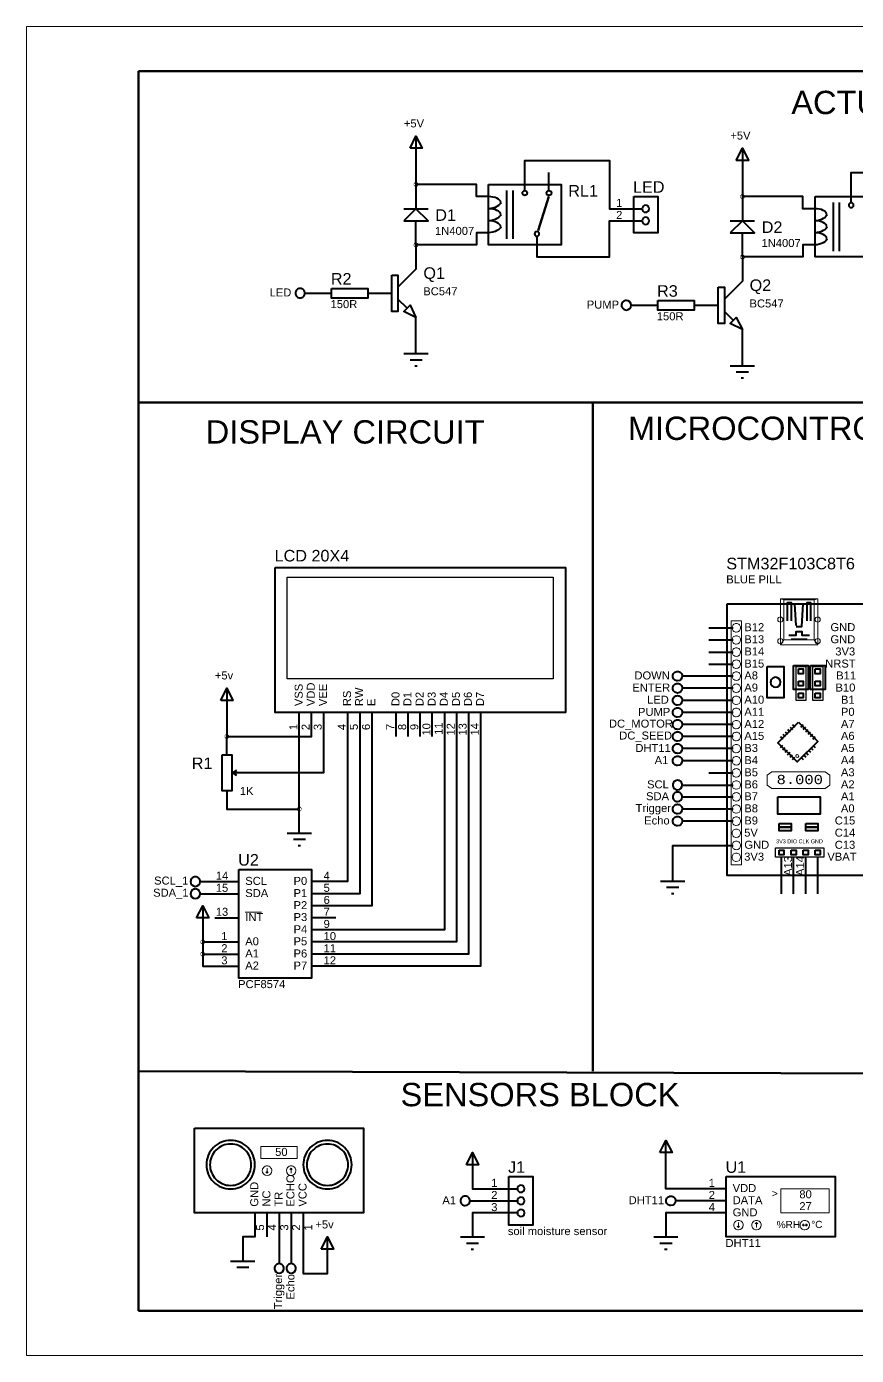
# Model space of a CAD drawing. Header units: inches. Extents: x 3250 to 6122, y 1880 to 2721.
# Drawn here: x 3250 to 3435.4, y 1954 to 2251 of the extents above; entities that cross this region are included whole.
import ezdxf

# ---------------------------------------------------------------- set-up
doc = ezdxf.new("R2010")
doc.units = ezdxf.units.IN
doc.header["$MEASUREMENT"] = 0
for name, color, linetype in [('555', 7, 'Continuous'), ('PDF_Geometry', 7, 'Continuous'), ('PDF_Solid Fills', 7, 'Continuous'), ('PDF_Text', 7, 'Continuous')]:
    doc.layers.add(name, color=color, linetype=linetype)
doc.layers.add('DUONGBAO', color=7, linetype='Continuous', lineweight=50)
doc.styles.add('PDF Arial', font='arial.ttf')
doc.styles.add('PDF Courier New', font='cour.ttf')

msp = doc.modelspace()

# ---------------------------------------------------------------- hatches: boundary and pattern name
at = {"layer": 'PDF_Solid Fills', "linetype": 'ByBlock', "transparency": 33554559}
h = msp.add_hatch(color=256, dxfattribs=at)
h.paths.add_polyline_path([(3336.98, 2215.18, 0.414213), (3337.51, 2215.71)], flags=0)
h.paths.add_polyline_path([(3336.45, 2215.71, 0.414214), (3336.98, 2215.18)], flags=0)
h.paths.add_polyline_path([(3336.98, 2216.24, 0.414214), (3336.45, 2215.71)], flags=0)
h.paths.add_polyline_path([(3337.51, 2215.71, 0.414213), (3336.98, 2216.24)], flags=0)
h = msp.add_hatch(color=256, dxfattribs=at)
h.paths.add_polyline_path([(3409.9, 2212.47, 0.414213), (3410.44, 2213)], flags=0)
h.paths.add_polyline_path([(3409.37, 2213, 0.414214), (3409.9, 2212.47)], flags=0)
h.paths.add_polyline_path([(3409.9, 2213.53, 0.414214), (3409.37, 2213)], flags=0)
h.paths.add_polyline_path([(3410.44, 2213, 0.414213), (3409.9, 2213.53)], flags=0)
h = msp.add_hatch(color=256, dxfattribs=at)
h.paths.add_polyline_path([(3336.98, 2201.68, 0.414213), (3337.51, 2202.21)], flags=0)
h.paths.add_polyline_path([(3336.45, 2202.21, 0.414214), (3336.98, 2201.68)], flags=0)
h.paths.add_polyline_path([(3336.98, 2202.74, 0.414214), (3336.45, 2202.21)], flags=0)
h.paths.add_polyline_path([(3337.51, 2202.21, 0.414213), (3336.98, 2202.74)], flags=0)
h = msp.add_hatch(color=256, dxfattribs=at)
h.paths.add_polyline_path([(3409.9, 2198.97, 0.414213), (3410.44, 2199.5)], flags=0)
h.paths.add_polyline_path([(3409.37, 2199.5, 0.414214), (3409.9, 2198.97)], flags=0)
h.paths.add_polyline_path([(3409.9, 2200.03, 0.414214), (3409.37, 2199.5)], flags=0)
h.paths.add_polyline_path([(3410.44, 2199.5, 0.414213), (3409.9, 2200.03)], flags=0)
h = msp.add_hatch(color=256, dxfattribs=at)
h.paths.add_polyline_path([(3294.71, 2091.8, 0.414213), (3295.24, 2092.33)], flags=0)
h.paths.add_polyline_path([(3294.18, 2092.33, 0.414213), (3294.71, 2091.8)], flags=0)
h.paths.add_polyline_path([(3294.71, 2092.86, 0.414214), (3294.18, 2092.33)], flags=0)
h.paths.add_polyline_path([(3295.24, 2092.33, 0.414214), (3294.71, 2092.86)], flags=0)
h = msp.add_hatch(color=256, dxfattribs=at)
h.paths.add_polyline_path([(3310.92, 2075.59, 0.414213), (3311.45, 2076.12)], flags=0)
h.paths.add_polyline_path([(3310.39, 2076.12, 0.414213), (3310.92, 2075.59)], flags=0)
h.paths.add_polyline_path([(3310.92, 2076.65, 0.414214), (3310.39, 2076.12)], flags=0)
h.paths.add_polyline_path([(3311.45, 2076.12, 0.414214), (3310.92, 2076.65)], flags=0)
h = msp.add_hatch(color=256, dxfattribs=at)
h.paths.add_polyline_path([(3289.34, 2045.88, 0.414213), (3289.87, 2046.41)], flags=0)
h.paths.add_polyline_path([(3288.81, 2046.41, 0.414213), (3289.34, 2045.88)], flags=0)
h.paths.add_polyline_path([(3289.34, 2046.94, 0.414214), (3288.81, 2046.41)], flags=0)
h.paths.add_polyline_path([(3289.87, 2046.41, 0.414214), (3289.34, 2046.94)], flags=0)
h = msp.add_hatch(color=256, dxfattribs=at)
h.paths.add_polyline_path([(3289.34, 2043.16, 0.414213), (3289.87, 2043.7)], flags=0)
h.paths.add_polyline_path([(3288.81, 2043.7, 0.414213), (3289.34, 2043.16)], flags=0)
h.paths.add_polyline_path([(3289.34, 2044.23, 0.414214), (3288.81, 2043.7)], flags=0)
h.paths.add_polyline_path([(3289.87, 2043.7, 0.414214), (3289.34, 2044.23)], flags=0)

# ---------------------------------------------------------------- linework, layer by layer
at = {"lineweight": 18}
for p, q in [((3670, 2251), (3250, 2251)), ((3250, 2251), (3250, 1954)), ((3300, 1964), (3275, 1964)), ((3250, 1954), (3670, 1954))]:
    msp.add_line(p, q, dxfattribs=at)
at = {"layer": '555', "linetype": 'ByBlock', "lineweight": 50}
msp.add_line((3376.5, 2167), (3376.5, 2017.5), dxfattribs=at)
at = {"layer": 'DUONGBAO'}
for p, q in [((3275, 2241), (3275, 1964)), ((3275, 2241), (3660, 2241)), ((3275, 2167), (3660, 2167)), ((3660, 1964), (3275, 1964))]:
    msp.add_line(p, q, dxfattribs=at)
at = {"layer": 'DUONGBAO', "linetype": 'Continuous'}
msp.add_line((3275, 2017.5), (3660, 2016.29), dxfattribs=at)
at = {"layer": 'PDF_Geometry', "linetype": 'ByBlock', "lineweight": 40}
for points in [[(3335.65, 2223.79), (3336.98, 2226.5), (3338.36, 2223.79)], [(3408.52, 2221.08), (3409.9, 2223.79), (3411.23, 2221.08)], [(3353.19, 2215.71), (3369.4, 2215.71), (3369.4, 2202.21), (3353.19, 2202.21)], [(3385.61, 2213), (3390.98, 2213), (3390.98, 2204.92), (3385.61, 2204.92)], [(3426.11, 2213), (3442.27, 2213), (3442.27, 2199.5), (3426.11, 2199.5)], [(3334.27, 2207.58), (3339.69, 2207.58), (3336.98, 2210.29)], [(3407.19, 2204.92), (3412.61, 2204.92), (3409.9, 2207.58)], [(3331.61, 2195.46), (3332.94, 2195.46), (3332.94, 2187.33), (3331.61, 2187.33)], [(3318.11, 2192.48), (3326.19, 2192.48), (3326.19, 2190.31), (3318.11, 2190.31)], [(3404.48, 2192.75), (3405.86, 2192.75), (3405.86, 2184.67), (3404.48, 2184.67)], [(3390.98, 2189.77), (3399.11, 2189.77), (3399.11, 2187.59), (3390.98, 2187.59)], [(3336.98, 2186), (3334.27, 2187.33), (3335.65, 2188.71)], [(3409.9, 2183.29), (3407.19, 2184.67), (3408.52, 2186)], [(3305.55, 2130.12), (3370.34, 2130.12), (3370.34, 2097.7), (3305.55, 2097.7)], [(3406.46, 2121.99), (3438.88, 2121.99), (3438.88, 2061.24), (3406.46, 2061.24)], [(3415.39, 2107.95), (3419.16, 2107.95), (3419.16, 2100.94), (3415.39, 2100.94)], [(3421.34, 2108.22), (3424.58, 2108.22), (3424.58, 2102.85), (3421.34, 2102.85)], [(3422.4, 2107.42), (3423.47, 2107.42), (3423.47, 2106.36), (3422.4, 2106.36)], [(3425.12, 2108.22), (3428.36, 2108.22), (3428.36, 2102.85), (3425.12, 2102.85)], [(3426.18, 2107.42), (3427.29, 2107.42), (3427.29, 2106.36), (3426.18, 2106.36)], [(3293.38, 2100.41), (3294.71, 2103.12), (3296.09, 2100.41)], [(3422.4, 2104.71), (3423.47, 2104.71), (3423.47, 2103.65), (3422.4, 2103.65)], [(3426.18, 2104.71), (3427.29, 2104.71), (3427.29, 2103.65), (3426.18, 2103.65)], [(3422.4, 2102), (3423.47, 2102), (3423.47, 2100.94), (3422.4, 2100.94)], [(3426.18, 2102), (3427.29, 2102), (3427.29, 2100.94), (3426.18, 2100.94)], [(3422.4, 2095.57), (3426.71, 2091.21), (3422.14, 2086.64), (3417.83, 2090.95)], [(3293.65, 2088.24), (3295.83, 2088.24), (3295.83, 2080.16), (3293.65, 2080.16)], [(3417.83, 2078.83), (3427.29, 2078.83), (3427.29, 2075), (3417.83, 2075)], [(3418.1, 2072.88), (3420.81, 2072.88), (3420.81, 2071.23), (3418.1, 2071.23)], [(3424.05, 2072.88), (3426.71, 2072.88), (3426.71, 2071.23), (3424.05, 2071.23)], [(3418.1, 2066.92), (3419.16, 2066.92), (3419.16, 2065.86), (3418.1, 2065.86)], [(3420.81, 2066.92), (3421.87, 2066.92), (3421.87, 2065.86), (3420.81, 2065.86)], [(3423.47, 2066.92), (3424.58, 2066.92), (3424.58, 2065.86), (3423.47, 2065.86)], [(3426.18, 2066.92), (3427.29, 2066.92), (3427.29, 2065.86), (3426.18, 2065.86)], [(3297.42, 2062.62), (3313.63, 2062.62), (3313.63, 2038.33), (3297.42, 2038.33)], [(3287.96, 2051.83), (3289.34, 2054.49), (3290.67, 2051.83)], [(3287.5, 2004.76), (3325.29, 2004.76), (3325.29, 1985.84), (3287.5, 1985.84)], [(3391.46, 1999.34), (3392.79, 2002.05), (3394.17, 1999.34)], [(3348.25, 1996.62), (3349.58, 1999.34), (3350.96, 1996.62)], [(3357.71, 1993.97), (3363.08, 1993.97), (3363.08, 1983.12), (3357.71, 1983.12)], [(3406.29, 1993.97), (3430.58, 1993.97), (3430.58, 1980.47), (3406.29, 1980.47)], [(3315.83, 1977.76), (3317.21, 1980.47), (3318.54, 1977.76)]]:
    msp.add_lwpolyline(points, close=True, dxfattribs=at)
for points in [[(3336.98, 2226.5), (3336.98, 2221.08), (3336.98, 2215.71)], [(3409.9, 2223.79), (3409.9, 2218.42), (3409.9, 2213)], [(3353.19, 2213), (3350.48, 2213), (3350.48, 2215.71), (3336.98, 2215.71), (3336.98, 2213), (3336.98, 2210.29)], [(3357.23, 2214.33), (3357.23, 2203.54)], [(3358.61, 2214.33), (3358.61, 2203.54)], [(3426.11, 2210.29), (3423.4, 2210.29), (3423.4, 2213), (3409.9, 2213), (3409.9, 2210.29), (3409.9, 2207.58)], [(3334.27, 2210.29), (3339.69, 2210.29)], [(3430.15, 2211.67), (3430.15, 2200.83)], [(3431.48, 2211.67), (3431.48, 2200.83)], [(3353.19, 2204.92), (3350.48, 2204.92), (3350.48, 2202.21), (3336.98, 2202.21), (3336.98, 2204.92), (3336.98, 2207.58)], [(3407.19, 2207.58), (3412.61, 2207.58)], [(3426.11, 2202.21), (3423.4, 2202.21), (3423.4, 2199.5), (3409.9, 2199.5), (3409.9, 2202.21), (3409.9, 2204.92)], [(3336.98, 2202.21), (3336.98, 2199.5), (3336.98, 2196.79), (3332.94, 2192.75)], [(3409.9, 2199.5), (3409.9, 2196.79), (3409.9, 2194.08), (3405.86, 2190.04)], [(3326.19, 2191.42), (3328.9, 2191.42), (3331.61, 2191.42)], [(3332.94, 2190.04), (3334.86, 2188.18)], [(3336.98, 2177.92), (3336.98, 2180.58), (3336.98, 2183.29), (3336.98, 2186)], [(3399.11, 2188.71), (3401.77, 2188.71), (3404.48, 2188.71)], [(3405.86, 2187.33), (3407.73, 2185.47)], [(3409.9, 2175.21), (3409.9, 2177.92), (3409.9, 2180.58), (3409.9, 2183.29)], [(3334.27, 2177.92), (3339.69, 2177.92)], [(3335.65, 2176.54), (3338.36, 2176.54)], [(3336.72, 2175.21), (3337.25, 2175.21)], [(3407.19, 2175.21), (3412.61, 2175.21)], [(3408.52, 2173.83), (3411.23, 2173.83)], [(3409.64, 2172.5), (3410.17, 2172.5)], [(3419.96, 2118.21), (3419.96, 2122.25), (3420.81, 2122.25), (3420.81, 2118.21)], [(3421.87, 2117.15), (3421.61, 2121.99)], [(3421.87, 2116.88), (3423.2, 2116.88), (3423.47, 2121.99)], [(3424.32, 2118.21), (3424.32, 2122.25), (3425.12, 2122.25), (3425.12, 2118.21)], [(3402.42, 2116.62), (3407.84, 2116.62)], [(3420.23, 2114.97), (3421.87, 2114.97), (3421.87, 2115.82), (3423.2, 2115.82), (3423.2, 2114.97), (3424.85, 2114.97)], [(3402.42, 2113.91), (3407.84, 2113.91)], [(3402.42, 2111.2), (3407.84, 2111.2)], [(3402.42, 2108.49), (3407.84, 2108.49)], [(3294.71, 2103.12), (3294.71, 2097.7), (3294.71, 2092.33), (3313.63, 2092.33), (3313.63, 2097.7)], [(3316.34, 2097.7), (3316.34, 2092.33), (3316.34, 2084.2), (3300.13, 2084.2), (3297.42, 2084.2), (3296.09, 2084.2)], [(3310.92, 2070.7), (3310.92, 2073.41), (3310.92, 2076.12), (3310.92, 2092.33), (3310.92, 2097.7)], [(3321.71, 2097.7), (3321.71, 2092.33), (3321.71, 2059.91), (3319.05, 2059.91), (3313.63, 2059.91)], [(3324.42, 2097.7), (3324.42, 2092.33), (3324.42, 2057.2), (3319.05, 2057.2), (3313.63, 2057.2)], [(3327.13, 2097.7), (3327.13, 2092.33), (3327.13, 2054.49), (3319.05, 2054.49), (3313.63, 2054.49)], [(3343.34, 2097.7), (3343.34, 2092.33), (3343.34, 2049.12), (3319.05, 2049.12), (3313.63, 2049.12)], [(3346.05, 2097.7), (3346.05, 2092.33), (3346.05, 2046.41), (3319.05, 2046.41), (3313.63, 2046.41)], [(3348.71, 2097.7), (3348.71, 2092.33), (3348.71, 2043.7), (3319.05, 2043.7), (3313.63, 2043.7)], [(3351.42, 2097.7), (3351.42, 2092.33), (3351.42, 2040.99), (3319.05, 2040.99), (3313.63, 2040.99)], [(3332.55, 2092.33), (3332.55, 2097.7)], [(3335.21, 2092.33), (3335.21, 2097.7)], [(3337.92, 2092.33), (3337.92, 2097.7)], [(3340.63, 2092.33), (3340.63, 2097.7)], [(3419.96, 2093.92), (3420.54, 2093.39)], [(3420.54, 2094.45), (3421.08, 2093.92)], [(3421.08, 2094.99), (3421.61, 2094.45)], [(3422.94, 2094.45), (3423.47, 2094.99)], [(3423.47, 2093.92), (3424.05, 2094.45)], [(3424.05, 2093.39), (3424.58, 2093.92)], [(3294.71, 2088.24), (3294.71, 2089.62), (3294.71, 2092.33)], [(3418.37, 2092.33), (3418.9, 2091.74)], [(3418.9, 2092.86), (3419.43, 2092.33)], [(3419.43, 2093.39), (3419.96, 2092.86)], [(3424.58, 2092.86), (3425.12, 2093.39)], [(3425.12, 2092.33), (3425.65, 2092.86)], [(3425.65, 2091.74), (3426.18, 2092.33)], [(3418.37, 2089.88), (3418.9, 2090.41)], [(3418.9, 2089.35), (3419.43, 2089.88)], [(3419.43, 2088.82), (3419.96, 2089.35)], [(3419.96, 2088.24), (3420.54, 2088.82)], [(3420.54, 2087.7), (3421.08, 2088.24)], [(3423.47, 2088.24), (3424.05, 2087.7)], [(3424.05, 2088.82), (3424.58, 2088.24)], [(3424.58, 2089.35), (3425.12, 2088.82)], [(3425.12, 2089.88), (3425.65, 2089.35)], [(3425.65, 2090.41), (3426.18, 2089.88)], [(3421.08, 2087.17), (3421.61, 2087.7)], [(3422.94, 2087.7), (3423.47, 2087.17)], [(3296.89, 2084.73), (3296.09, 2084.2), (3296.89, 2083.66)], [(3402.42, 2084.2), (3407.84, 2084.2)], [(3294.71, 2080.16), (3294.71, 2078.83), (3294.71, 2076.12), (3310.92, 2076.12)], [(3308.21, 2070.7), (3313.63, 2070.7)], [(3309.59, 2069.37), (3312.3, 2069.37)], [(3310.65, 2067.99), (3311.19, 2067.99)], [(3394.34, 2059.91), (3394.34, 2062.62), (3394.34, 2067.99), (3402.42, 2067.99), (3407.84, 2067.99)], [(3418.63, 2057.2), (3418.63, 2065.33)], [(3421.34, 2057.2), (3421.34, 2062.62), (3421.34, 2065.33)], [(3424.05, 2057.2), (3424.05, 2062.62), (3424.05, 2065.33)], [(3426.71, 2057.2), (3426.71, 2065.33)], [(3288.81, 2059.91), (3292.05, 2059.91), (3297.42, 2059.91)], [(3397.05, 2059.91), (3391.63, 2059.91)], [(3395.67, 2058.58), (3392.96, 2058.58)], [(3288.81, 2057.2), (3292.05, 2057.2), (3297.42, 2057.2)], [(3394.61, 2057.2), (3394.08, 2057.2)], [(3289.34, 2054.49), (3289.34, 2049.12), (3289.34, 2046.41), (3289.34, 2043.7), (3292.05, 2043.7), (3297.42, 2043.7)], [(3292.05, 2051.83), (3297.42, 2051.83)], [(3319.05, 2051.83), (3313.63, 2051.83)], [(3289.34, 2046.41), (3292.05, 2046.41), (3297.42, 2046.41)], [(3289.34, 2043.7), (3289.34, 2040.99), (3292.05, 2040.99), (3297.42, 2040.99)], [(3406.29, 1991.26), (3400.92, 1991.26), (3392.79, 1991.26), (3392.79, 1996.62), (3392.79, 2002.05)], [(3349.58, 1999.34), (3349.58, 1993.97), (3349.58, 1991.26), (3352.29, 1991.26), (3357.71, 1991.26), (3359.57, 1991.26)], [(3301, 1985.84), (3301, 1980.47), (3298.29, 1980.47), (3298.29, 1977.76), (3298.29, 1975.05)], [(3303.71, 1980.47), (3303.71, 1985.84)], [(3311.79, 1985.84), (3311.79, 1980.47), (3311.79, 1972.34), (3317.21, 1972.34), (3317.21, 1975.05), (3317.21, 1980.47)], [(3359.57, 1985.84), (3357.71, 1985.84), (3352.29, 1985.84), (3349.58, 1985.84), (3349.58, 1983.12), (3349.58, 1980.47)], [(3406.29, 1985.84), (3400.92, 1985.84), (3392.79, 1985.84), (3392.79, 1983.12), (3392.79, 1980.47)], [(3346.92, 1980.47), (3352.29, 1980.47)], [(3348.25, 1979.09), (3350.96, 1979.09)], [(3390.08, 1980.47), (3395.5, 1980.47)], [(3391.46, 1979.09), (3394.17, 1979.09)], [(3349.31, 1977.76), (3349.84, 1977.76)], [(3392.52, 1977.76), (3393.06, 1977.76)], [(3295.58, 1975.05), (3301, 1975.05)], [(3296.96, 1973.72), (3299.67, 1973.72)]]:
    msp.add_lwpolyline(points, dxfattribs=at)
for points in [[(3361.27, 2214.33, -0.414213), (3361.8, 2213.8, -0.414213), (3361.27, 2213.27, -0.414214), (3360.74, 2213.8, -0.414214), (3361.27, 2214.33), (3361.27, 2215.71), (3361.27, 2218.42), (3361.27, 2221.08), (3380.19, 2221.08), (3380.19, 2210.29), (3385.61, 2210.29), (3387.48, 2210.29, 0.414214), (3388.27, 2209.49, 0.414214), (3389.07, 2210.29, 0.414214), (3388.27, 2211.09, 0.414214), (3387.48, 2210.29)], [(3366.69, 2214.33, -0.414213), (3367.23, 2213.8, -0.414213), (3366.69, 2213.27, -0.414214), (3366.16, 2213.8, -0.414214), (3366.69, 2214.33), (3366.69, 2215.71), (3366.69, 2218.42)], [(3434.19, 2211.67), (3434.19, 2213), (3434.19, 2215.71), (3434.19, 2218.42), (3453.11, 2218.42), (3453.11, 2207.58), (3458.48, 2207.58), (3460.4, 2207.58, 0.414214), (3461.19, 2206.78, 0.414214), (3461.99, 2207.58, 0.414214), (3461.19, 2208.38, 0.414214), (3460.4, 2207.58)], [(3363.98, 2204.07), (3363.98, 2202.21), (3363.98, 2199.5), (3380.19, 2199.5), (3380.19, 2207.58), (3385.61, 2207.58), (3387.48, 2207.58, 0.414214), (3388.27, 2206.78, 0.414214), (3389.07, 2207.58, 0.414214), (3388.27, 2208.38, 0.414214), (3387.48, 2207.58)], [(3312.16, 2191.42, 0.414214), (3311.1, 2192.48, 0.414214), (3310.04, 2191.42, 0.414214), (3311.1, 2190.36, 0.414214), (3312.16, 2191.42), (3315.4, 2191.42), (3318.11, 2191.42)], [(3385.03, 2188.71, 0.414213), (3383.97, 2189.77, 0.414214), (3382.9, 2188.71, 0.414214), (3383.97, 2187.65, 0.414213), (3385.03, 2188.71), (3388.27, 2188.71), (3390.98, 2188.71)], [(3407.84, 2105.83), (3402.42, 2105.83), (3399.71, 2105.83), (3396.47, 2105.83, -0.414213), (3395.4, 2104.77, -0.414214), (3394.34, 2105.83, -0.414214), (3395.4, 2106.89, -0.414214), (3396.47, 2105.83)], [(3407.84, 2103.12), (3402.42, 2103.12), (3399.71, 2103.12), (3396.47, 2103.12, -0.414213), (3395.4, 2102.05, -0.414214), (3394.34, 2103.12, -0.414214), (3395.4, 2104.18, -0.414214), (3396.47, 2103.12)], [(3407.84, 2100.41), (3402.42, 2100.41), (3399.71, 2100.41), (3396.47, 2100.41, -0.414213), (3395.4, 2099.34, -0.414214), (3394.34, 2100.41, -0.414214), (3395.4, 2101.47, -0.414214), (3396.47, 2100.41)], [(3407.84, 2097.7), (3402.42, 2097.7), (3399.71, 2097.7), (3396.47, 2097.7, -0.414213), (3395.4, 2096.63, -0.414214), (3394.34, 2097.7, -0.414214), (3395.4, 2098.76, -0.414214), (3396.47, 2097.7)], [(3407.84, 2094.99), (3402.42, 2094.99), (3399.71, 2094.99), (3396.47, 2094.99, -0.414213), (3395.4, 2093.92, -0.414214), (3394.34, 2094.99, -0.414214), (3395.4, 2096.05, -0.414214), (3396.47, 2094.99)], [(3407.84, 2092.33), (3402.42, 2092.33), (3399.71, 2092.33), (3396.47, 2092.33, -0.414213), (3395.4, 2091.27, -0.414214), (3394.34, 2092.33, -0.414214), (3395.4, 2093.39, -0.414214), (3396.47, 2092.33)], [(3407.84, 2089.62), (3402.42, 2089.62), (3399.71, 2089.62), (3396.47, 2089.62, -0.414213), (3395.4, 2088.55, -0.414214), (3394.34, 2089.62, -0.414214), (3395.4, 2090.68, -0.414214), (3396.47, 2089.62)], [(3407.84, 2086.91), (3402.42, 2086.91), (3399.71, 2086.91), (3396.47, 2086.91, -0.414213), (3395.4, 2085.84, -0.414214), (3394.34, 2086.91, -0.414214), (3395.4, 2087.97, -0.414214), (3396.47, 2086.91)], [(3396.47, 2081.49, 0.414214), (3395.4, 2082.55, 0.414214), (3394.34, 2081.49, 0.414214), (3395.4, 2080.42, 0.414213), (3396.47, 2081.49), (3399.71, 2081.49), (3402.42, 2081.49), (3407.84, 2081.49)], [(3396.47, 2078.83, 0.414214), (3395.4, 2079.89, 0.414214), (3394.34, 2078.83, 0.414214), (3395.4, 2077.77, 0.414213), (3396.47, 2078.83), (3399.71, 2078.83), (3402.42, 2078.83), (3407.84, 2078.83)], [(3407.84, 2076.12), (3402.42, 2076.12), (3399.71, 2076.12), (3396.47, 2076.12, -0.414213), (3395.4, 2075.05, -0.414214), (3394.34, 2076.12, -0.414214), (3395.4, 2077.18, -0.414214), (3396.47, 2076.12)], [(3407.84, 2073.41), (3402.42, 2073.41), (3399.71, 2073.41), (3396.47, 2073.41, -0.414213), (3395.4, 2072.34, -0.414214), (3394.34, 2073.41, -0.414214), (3395.4, 2074.47, -0.414214), (3396.47, 2073.41)], [(3349.05, 1988.55, 0.414214), (3347.98, 1989.61, 0.414214), (3346.92, 1988.55, 0.414214), (3347.98, 1987.48, 0.414213), (3349.05, 1988.55), (3352.29, 1988.55), (3357.71, 1988.55), (3359.57, 1988.55)], [(3406.29, 1988.55), (3400.92, 1988.55), (3398.21, 1988.55), (3394.97, 1988.55, -0.414213), (3393.91, 1987.48, -0.414214), (3392.84, 1988.55, -0.414214), (3393.91, 1989.61, -0.414214), (3394.97, 1988.55)], [(3306.42, 1985.84), (3306.42, 1980.47), (3306.42, 1977.76), (3306.42, 1974.51, 0.414214), (3305.36, 1973.45, 0.414213), (3306.42, 1972.39, 0.414213), (3307.48, 1973.45, 0.414214), (3306.42, 1974.51)], [(3309.08, 1985.84), (3309.08, 1980.47), (3309.08, 1977.76), (3309.08, 1974.51, 0.414214), (3308.02, 1973.45, 0.414213), (3309.08, 1972.39, 0.414213), (3310.14, 1973.45, 0.414214), (3309.08, 1974.51)]]:
    msp.add_lwpolyline(points, format="xyb", dxfattribs=at)
at = {"layer": 'PDF_Geometry', "linetype": 'ByBlock', "lineweight": 50}
msp.add_lwpolyline([(3364.25, 2205.45), (3366.69, 2213)], dxfattribs=at)
at = {"layer": 'PDF_Geometry', "linetype": 'ByBlock', "lineweight": 40}
for points in [[(3434.19, 2211.62, 0.414214), (3433.66, 2211.09, 0.414214), (3434.19, 2210.56, 0.414213), (3434.73, 2211.09, 0.414213)], [(3363.98, 2205.19, 0.414214), (3363.45, 2204.66, 0.414214), (3363.98, 2204.12, 0.414213), (3364.51, 2204.66, 0.414213)], [(3417.3, 2105.56, 0.414214), (3416.19, 2104.45, 0.414213), (3417.3, 2103.33, 0.414213), (3418.42, 2104.45, 0.414213)], [(3287.69, 2060.97, 0.414214), (3286.63, 2059.91, 0.414213), (3287.69, 2058.84, 0.414213), (3288.76, 2059.91, 0.414214)], [(3287.69, 2058.26, 0.414214), (3286.63, 2057.2, 0.414213), (3287.69, 2056.13, 0.414213), (3288.76, 2057.2, 0.414214)], [(3295.58, 2002.05, 0.414214), (3290.16, 1996.62, 0.414214), (3295.58, 1991.2, 0.414214), (3301, 1996.62, 0.414214)], [(3317.21, 2002.05, 0.414214), (3311.79, 1996.62, 0.414214), (3317.21, 1991.2, 0.414214), (3322.63, 1996.62, 0.414214)], [(3295.58, 2001.25, 0.414214), (3290.95, 1996.62, 0.414214), (3295.58, 1992, 0.414214), (3300.2, 1996.62, 0.414214)], [(3317.21, 2001.25, 0.414214), (3312.59, 1996.62, 0.414214), (3317.21, 1992, 0.414214), (3321.83, 1996.62, 0.414214)], [(3360.42, 1992.05, 0.414214), (3359.62, 1991.26, 0.414214), (3360.42, 1990.46, 0.414214), (3361.22, 1991.26, 0.414214)], [(3360.42, 1989.34, 0.414214), (3359.62, 1988.55, 0.414214), (3360.42, 1987.75, 0.414213), (3361.22, 1988.55, 0.414214)], [(3360.42, 1986.63, 0.414214), (3359.62, 1985.84, 0.414214), (3360.42, 1985.04, 0.414213), (3361.22, 1985.84, 0.414214)]]:
    msp.add_lwpolyline(points, format="xyb", close=True, dxfattribs=at)
at = {"layer": 'PDF_Geometry', "linetype": 'ByBlock', "lineweight": 25}
for points in [[(3308.21, 2127.94), (3367.63, 2127.94), (3367.63, 2105.24), (3308.21, 2105.24)], [(3421.87, 2107.95), (3424.05, 2107.95), (3424.05, 2100.41), (3421.87, 2100.41)], [(3425.65, 2107.95), (3427.83, 2107.95), (3427.83, 2100.41), (3425.65, 2100.41)], [(3417.3, 2067.45), (3428.09, 2067.45), (3428.09, 2065.33), (3417.3, 2065.33)]]:
    msp.add_lwpolyline(points, close=True, dxfattribs=at)
at = {"layer": 'PDF_Geometry', "linetype": 'ByBlock', "lineweight": 15}
for points in [[(3418.37, 2123.1), (3426.71, 2123.1), (3426.71, 2112.84), (3418.37, 2112.84)], [(3419.16, 2122.84), (3425.91, 2122.84), (3425.91, 2113.91), (3419.16, 2113.91)]]:
    msp.add_lwpolyline(points, close=True, dxfattribs=at)
at = {"layer": 'PDF_Geometry', "linetype": 'ByBlock', "lineweight": 5}
for points in [[(3419.16, 2122.84), (3418.37, 2123.1)], [(3425.91, 2122.84), (3426.71, 2123.1)], [(3418.37, 2112.84), (3419.16, 2113.91)], [(3425.91, 2113.91), (3426.71, 2112.84)]]:
    msp.add_lwpolyline(points, dxfattribs=at)
at = {"layer": 'PDF_Geometry', "linetype": 'ByBlock', "lineweight": 20}
for points in [[(3407.36, 2118.21), (3409.7, 2118.21), (3409.7, 2063.68), (3407.36, 2063.68)], [(3427.29, 2080.69), (3416.45, 2080.69), (3415.39, 2081.49), (3415.39, 2083.66), (3416.45, 2084.46), (3428.36, 2084.46), (3429.42, 2083.66), (3429.42, 2081.49), (3428.36, 2080.69)], [(3302.33, 2000.72), (3310.46, 2000.72), (3310.46, 1998.01), (3302.33, 1998.01)], [(3418.46, 1991.26), (3429.25, 1991.26), (3429.25, 1985.84), (3418.46, 1985.84)]]:
    msp.add_lwpolyline(points, close=True, dxfattribs=at)
at = {"layer": 'PDF_Geometry', "linetype": 'ByBlock', "lineweight": 0}
for points in [[(3418.37, 2119.06, 0.414214), (3417.78, 2118.48, 0.414214), (3418.37, 2117.89, 0.414213), (3418.95, 2118.48, 0.414214)], [(3426.71, 2119.06, 0.414214), (3426.12, 2118.48, 0.414214), (3426.71, 2117.89, 0.414213), (3427.29, 2118.48, 0.414214)], [(3418.37, 2114.23, 0.414214), (3417.78, 2113.64, 0.414214), (3418.37, 2113.06, 0.414213), (3418.95, 2113.64, 0.414214)], [(3426.71, 2114.23, 0.414214), (3426.12, 2113.64, 0.414214), (3426.71, 2113.06, 0.414213), (3427.29, 2113.64, 0.414214)], [(3422.14, 2088.29, 0.414214), (3421.82, 2087.97, 0.414213), (3422.14, 2087.65, 0.414212), (3422.46, 2087.97, 0.414213)]]:
    msp.add_lwpolyline(points, format="xyb", close=True, dxfattribs=at)
at = {"layer": 'PDF_Geometry', "linetype": 'ByBlock', "lineweight": 5}
for points in [[(3408.53, 2117.57, 0.414214), (3407.58, 2116.62, 0.414214), (3408.53, 2115.66, 0.414213), (3409.49, 2116.62, 0.414214)], [(3408.53, 2114.86, 0.414214), (3407.58, 2113.91, 0.414214), (3408.53, 2112.95, 0.414213), (3409.49, 2113.91, 0.414214)], [(3408.53, 2112.15, 0.414214), (3407.58, 2111.2, 0.414214), (3408.53, 2110.24, 0.414213), (3409.49, 2111.2, 0.414214)], [(3408.53, 2109.44, 0.414214), (3407.58, 2108.49, 0.414214), (3408.53, 2107.53, 0.414213), (3409.49, 2108.49, 0.414214)], [(3408.53, 2106.78, 0.414214), (3407.58, 2105.83, 0.414214), (3408.53, 2104.87, 0.414213), (3409.49, 2105.83, 0.414214)], [(3408.53, 2104.07, 0.414214), (3407.58, 2103.12, 0.414214), (3408.53, 2102.16, 0.414213), (3409.49, 2103.12, 0.414214)], [(3408.53, 2101.36, 0.414214), (3407.58, 2100.41, 0.414214), (3408.53, 2099.45, 0.414213), (3409.49, 2100.41, 0.414214)], [(3408.53, 2098.65, 0.414214), (3407.58, 2097.7, 0.414214), (3408.53, 2096.74, 0.414213), (3409.49, 2097.7, 0.414214)], [(3408.53, 2095.94, 0.414214), (3407.58, 2094.99, 0.414214), (3408.53, 2094.03, 0.414213), (3409.49, 2094.99, 0.414214)], [(3408.53, 2093.28, 0.414214), (3407.58, 2092.33, 0.414214), (3408.53, 2091.37, 0.414213), (3409.49, 2092.33, 0.414214)], [(3408.53, 2090.57, 0.414214), (3407.58, 2089.62, 0.414214), (3408.53, 2088.66, 0.414213), (3409.49, 2089.62, 0.414214)], [(3408.53, 2087.86, 0.414214), (3407.58, 2086.91, 0.414214), (3408.53, 2085.95, 0.414213), (3409.49, 2086.91, 0.414214)], [(3408.53, 2085.15, 0.414214), (3407.58, 2084.2, 0.414214), (3408.53, 2083.24, 0.414213), (3409.49, 2084.2, 0.414214)], [(3408.53, 2082.44, 0.414214), (3407.58, 2081.49, 0.414214), (3408.53, 2080.53, 0.414213), (3409.49, 2081.49, 0.414214)], [(3408.53, 2079.78, 0.414214), (3407.58, 2078.83, 0.414214), (3408.53, 2077.87, 0.414213), (3409.49, 2078.83, 0.414214)], [(3408.53, 2077.07, 0.414214), (3407.58, 2076.12, 0.414214), (3408.53, 2075.16, 0.414213), (3409.49, 2076.12, 0.414214)], [(3408.53, 2074.36, 0.414214), (3407.58, 2073.41, 0.414214), (3408.53, 2072.45, 0.414213), (3409.49, 2073.41, 0.414214)], [(3408.53, 2071.65, 0.414214), (3407.58, 2070.7, 0.414214), (3408.53, 2069.74, 0.414213), (3409.49, 2070.7, 0.414214)], [(3408.53, 2068.94, 0.414214), (3407.58, 2067.99, 0.414214), (3408.53, 2067.03, 0.414213), (3409.49, 2067.99, 0.414214)], [(3408.53, 2066.28, 0.414214), (3407.58, 2065.33, 0.414214), (3408.53, 2064.37, 0.414213), (3409.49, 2065.33, 0.414214)]]:
    msp.add_lwpolyline(points, format="xyb", close=True, dxfattribs=at)
at = {"layer": 'PDF_Geometry', "linetype": 'ByBlock', "lineweight": 20}
for points in [[(3420.81, 2114.17), (3424.32, 2114.17)], [(3303.98, 1995.03), (3303.71, 1994.76), (3303.44, 1995.03)], [(3303.71, 1994.76), (3303.71, 1995.83)], [(3309.34, 1995.56), (3309.08, 1995.83), (3308.81, 1995.56)], [(3309.08, 1995.83), (3309.08, 1994.76)], [(3409.27, 1982.86), (3409, 1982.59), (3408.73, 1982.86)], [(3409, 1982.59), (3409, 1983.71)], [(3413.31, 1983.39), (3413.04, 1983.71), (3412.77, 1983.39)], [(3413.04, 1983.71), (3413.04, 1982.59)], [(3423.3, 1983.12), (3423.56, 1983.39)], [(3424.09, 1982.86), (3424.41, 1983.12), (3423.3, 1983.12), (3423.56, 1982.86)], [(3424.41, 1983.12), (3424.09, 1983.39)]]:
    msp.add_lwpolyline(points, dxfattribs=at)
at = {"layer": 'PDF_Geometry', "linetype": 'ByBlock', "lineweight": 200}
for points in [[(3420.81, 2072.08), (3418.1, 2072.08)], [(3426.71, 2072.08), (3424.05, 2072.08)]]:
    msp.add_lwpolyline(points, dxfattribs=at)
at = {"layer": 'PDF_Geometry', "linetype": 'ByBlock', "lineweight": 15}
msp.add_lwpolyline([(3298.8, 2053.1), (3302.47, 2053.1)], dxfattribs=at)
at = {"layer": 'PDF_Geometry', "linetype": 'ByBlock', "lineweight": 20}
for points in [[(3303.71, 1996.36, 0.414214), (3302.65, 1995.3, 0.414213), (3303.71, 1994.23, 0.414213), (3304.77, 1995.3, 0.414214)], [(3309.08, 1996.36, 0.414214), (3308.02, 1995.3, 0.414213), (3309.08, 1994.23, 0.414213), (3310.14, 1995.3, 0.414214)], [(3409, 1984.19, 0.414214), (3407.94, 1983.12, 0.414214), (3409, 1982.06, 0.414213), (3410.06, 1983.12, 0.414214)], [(3413.04, 1984.19, 0.414214), (3411.98, 1983.12, 0.414214), (3413.04, 1982.06, 0.414213), (3414.1, 1983.12, 0.414214)], [(3423.83, 1984.19, 0.414214), (3422.77, 1983.12, 0.414214), (3423.83, 1982.06, 0.414213), (3424.89, 1983.12, 0.414214)]]:
    msp.add_lwpolyline(points, format="xyb", close=True, dxfattribs=at)
at = {"layer": 'PDF_Geometry', "linetype": 'ByBlock', "lineweight": 40}
for points in [[(3355.9, 2211.67), (3355.9, 2212.47), (3354.52, 2213), (3353.19, 2213)], [(3355.9, 2211.67), (3355.9, 2211.09), (3354.52, 2210.29), (3353.19, 2210.29)], [(3355.9, 2208.96), (3355.9, 2209.76), (3354.52, 2210.29), (3353.19, 2210.29)], [(3428.77, 2208.96), (3428.77, 2209.76), (3427.44, 2210.29), (3426.11, 2210.29)], [(3355.9, 2208.96), (3355.9, 2208.43), (3354.52, 2207.58), (3353.19, 2207.58)], [(3355.9, 2206.25), (3355.9, 2207.05), (3354.52, 2207.58), (3353.19, 2207.58)], [(3428.77, 2208.96), (3428.77, 2208.43), (3427.44, 2207.58), (3426.11, 2207.58)], [(3428.77, 2206.25), (3428.77, 2207.05), (3427.44, 2207.58), (3426.11, 2207.58)], [(3355.9, 2206.25), (3355.9, 2205.72), (3354.52, 2204.92), (3353.19, 2204.92)], [(3428.77, 2206.25), (3428.77, 2205.72), (3427.44, 2204.92), (3426.11, 2204.92)], [(3428.77, 2203.54), (3428.77, 2204.34), (3427.44, 2204.92), (3426.11, 2204.92)], [(3428.77, 2203.54), (3428.77, 2203.01), (3427.44, 2202.21), (3426.11, 2202.21)]]:
    msp.add_open_spline(points, degree=3, dxfattribs=at)

# ---------------------------------------------------------------- texts
at = {"layer": 'PDF_Text', "linetype": 'ByBlock', "attachment_point": 7}
for s, insert, char_height, style in [('ACTUATORS CONTROL CIRCUIT', (3420.81, 2231.36), 5.2122, 'PDF Arial'), ('+5V', (3334.27, 2228.44), 1.788, 'PDF Arial'), ('+5V', (3407.19, 2225.73), 1.788, 'PDF Arial'), ('LED', (3385.46, 2213.85), 2.587, 'PDF Arial'), ('RL1', (3371, 2213), 2.587, 'PDF Arial'), ('D1', (3341.29, 2207.58), 2.587, 'PDF Arial'), ('2', (3381.68, 2208), 1.79, 'PDF Arial'), ('1', (3381.68, 2210.71), 1.79, 'PDF Arial'), ('D2', (3414.21, 2204.87), 2.587, 'PDF Arial'), ('1N4007', (3341.23, 2204.42), 1.788, 'PDF Arial'), ('1N4007', (3414.16, 2201.71), 1.788, 'PDF Arial'), ('R2', (3317.96, 2193.33), 2.587, 'PDF Arial'), ('Q1', (3338.63, 2193.9), 2.587, 'PDF Arial'), ('LED', (3304.28, 2190.68), 1.788, 'PDF Arial'), ('BC547', (3338.61, 2190.92), 1.788, 'PDF Arial'), ('R3', (3390.83, 2190.58), 2.587, 'PDF Arial'), ('Q2', (3411.5, 2191.19), 2.587, 'PDF Arial'), ('150R', (3317.9, 2188.05), 1.788, 'PDF Arial'), ('PUMP', (3375.13, 2187.94), 1.788, 'PDF Arial'), ('BC547', (3411.48, 2188.2), 1.788, 'PDF Arial'), ('150R', (3390.77, 2185.33), 1.788, 'PDF Arial'), ('DISPLAY CIRCUIT', (3290.01, 2157.73), 5.2122, 'PDF Arial'), ('MICROCONTROLLER', (3384.32, 2158.54), 5.2122, 'PDF Arial'), ('LCD 20X4', (3305.4, 2131.41), 2.587, 'PDF Arial'), ('STM32F103C8T6', (3406.3, 2129.65), 2.5871, 'PDF Arial'), ('BLUE PILL', (3406.28, 2126.53), 1.788, 'PDF Arial'), ('B12', (3410.32, 2115.87), 1.788, 'PDF Arial'), ('GND', (3429.56, 2115.85), 1.788, 'PDF Arial'), ('B13', (3410.32, 2113.14), 1.788, 'PDF Arial'), ('GND', (3429.56, 2113.14), 1.788, 'PDF Arial'), ('B14', (3410.32, 2110.45), 1.788, 'PDF Arial'), ('3V3', (3430.64, 2110.42), 1.788, 'PDF Arial'), ('B15', (3410.32, 2107.71), 1.788, 'PDF Arial'), ('NRST', (3428.39, 2107.71), 1.788, 'PDF Arial'), ('+5v', (3292.05, 2105.06), 1.788, 'PDF Arial'), ('DOWN', (3385.77, 2105.06), 1.788, 'PDF Arial'), ('A8', (3410.32, 2105.06), 1.788, 'PDF Arial'), ('B11', (3430.84, 2105.08), 1.788, 'PDF Arial'), ('ENTER', (3385.29, 2102.37), 1.788, 'PDF Arial'), ('A9', (3410.32, 2102.35), 1.788, 'PDF Arial'), ('B10', (3430.68, 2102.35), 1.788, 'PDF Arial'), ('LED', (3388.59, 2099.66), 1.788, 'PDF Arial'), ('A10', (3410.32, 2099.64), 1.788, 'PDF Arial'), ('B1', (3431.9, 2099.66), 1.788, 'PDF Arial'), ('PUMP', (3386.57, 2096.92), 1.788, 'PDF Arial'), ('A11', (3410.32, 2096.95), 1.788, 'PDF Arial'), ('P0', (3431.9, 2096.93), 1.788, 'PDF Arial'), ('DC_MOTOR', (3380.08, 2093.8), 1.788, 'PDF Arial'), ('A12', (3410.32, 2094.24), 1.788, 'PDF Arial'), ('A7', (3431.9, 2094.24), 1.788, 'PDF Arial'), ('DC_SEED', (3382.37, 2091.14), 1.788, 'PDF Arial'), ('A15', (3410.32, 2091.56), 1.788, 'PDF Arial'), ('A6', (3431.9, 2091.56), 1.788, 'PDF Arial'), ('DHT11', (3385.98, 2088.87), 1.788, 'PDF Arial'), ('A1', (3390.29, 2086.16), 1.788, 'PDF Arial'), ('B3', (3410.32, 2088.85), 1.788, 'PDF Arial'), ('B4', (3410.32, 2086.16), 1.788, 'PDF Arial'), ('A5', (3431.9, 2088.85), 1.788, 'PDF Arial'), ('A4', (3431.9, 2086.16), 1.788, 'PDF Arial'), ('R1', (3286.9, 2085.05), 2.587, 'PDF Arial'), ('B5', (3410.32, 2083.42), 1.788, 'PDF Arial'), ('A3', (3431.9, 2083.42), 1.788, 'PDF Arial'), ('SCL', (3388.59, 2080.71), 1.788, 'PDF Arial'), ('B6', (3410.32, 2080.71), 1.788, 'PDF Arial'), ('8.000', (3417.53, 2081.65), 2.065, 'PDF Courier New'), ('A2', (3431.9, 2080.74), 1.788, 'PDF Arial'), ('1K', (3297.63, 2079.25), 1.788, 'PDF Arial'), ('SDA', (3388.37, 2078.06), 1.788, 'PDF Arial'), ('B7', (3410.32, 2078.08), 1.788, 'PDF Arial'), ('A1', (3431.9, 2078.08), 1.788, 'PDF Arial'), ('Trigger', (3386.03, 2074.9), 1.788, 'PDF Arial'), ('B8', (3410.32, 2075.35), 1.788, 'PDF Arial'), ('A0', (3431.9, 2075.35), 1.788, 'PDF Arial'), ('Echo', (3387.95, 2072.64), 1.788, 'PDF Arial'), ('B9', (3410.32, 2072.64), 1.788, 'PDF Arial'), ('C15', (3430.52, 2072.64), 1.788, 'PDF Arial'), ('5V', (3410.29, 2069.92), 1.788, 'PDF Arial'), ('C14', (3430.52, 2069.92), 1.788, 'PDF Arial'), ('GND', (3410.32, 2067.21), 1.788, 'PDF Arial'), ('3V3 DIO CLK GND', (3417.41, 2068.45), 0.875, 'PDF Arial'), ('C13', (3430.52, 2067.21), 1.788, 'PDF Arial'), ('U2', (3297.26, 2063.43), 2.587, 'PDF Arial'), ('3V3', (3410.29, 2064.56), 1.788, 'PDF Arial'), ('VBAT', (3428.87, 2064.58), 1.788, 'PDF Arial'), ('14', (3292.26, 2060.33), 1.788, 'PDF Arial'), ('4', (3316.34, 2060.33), 1.79, 'PDF Arial'), ('SDA_1', (3278.27, 2056.01), 1.788, 'PDF Arial'), ('SCL_1', (3278.48, 2058.72), 1.788, 'PDF Arial'), ('15', (3292.26, 2057.59), 1.788, 'PDF Arial'), ('SCL', (3298.84, 2059.14), 1.788, 'PDF Arial'), ('SDA', (3298.84, 2056.42), 1.788, 'PDF Arial'), ('P0', (3309.63, 2059.14), 1.788, 'PDF Arial'), ('P1', (3309.63, 2056.45), 1.788, 'PDF Arial'), ('5', (3316.34, 2057.59), 1.79, 'PDF Arial'), ('P2', (3309.63, 2053.74), 1.788, 'PDF Arial'), ('6', (3316.34, 2054.88), 1.79, 'PDF Arial'), ('13', (3292.26, 2052.23), 1.788, 'PDF Arial'), ('INT', (3298.84, 2051.08), 1.788, 'PDF Arial'), ('P3', (3309.63, 2051.06), 1.788, 'PDF Arial'), ('7', (3316.34, 2052.25), 1.79, 'PDF Arial'), ('P4', (3309.63, 2048.37), 1.788, 'PDF Arial'), ('9', (3316.34, 2049.52), 1.79, 'PDF Arial'), ('1', (3293.49, 2046.83), 1.79, 'PDF Arial'), ('A0', (3298.84, 2045.64), 1.788, 'PDF Arial'), ('P5', (3309.63, 2045.64), 1.788, 'PDF Arial'), ('10', (3316.34, 2046.81), 1.788, 'PDF Arial'), ('2', (3293.49, 2044.12), 1.79, 'PDF Arial'), ('A1', (3298.84, 2042.95), 1.788, 'PDF Arial'), ('P6', (3309.63, 2042.92), 1.788, 'PDF Arial'), ('11', (3316.34, 2044.12), 1.788, 'PDF Arial'), ('3', (3293.49, 2041.38), 1.79, 'PDF Arial'), ('A2', (3298.84, 2040.24), 1.788, 'PDF Arial'), ('P7', (3309.63, 2040.24), 1.788, 'PDF Arial'), ('12', (3316.34, 2041.41), 1.788, 'PDF Arial'), ('PCF8574', (3297.24, 2036.07), 1.788, 'PDF Arial'), ('SENSORS BLOCK', (3333.53, 2009.62), 5.2122, 'PDF Arial'), ('50', (3305.52, 1998.56), 1.788, 'PDF Arial'), ('J1', (3357.55, 1994.78), 2.587, 'PDF Arial'), ('U1', (3406.13, 1994.78), 2.587, 'PDF Arial'), ('1', (3353.78, 1991.68), 1.79, 'PDF Arial'), ('1', (3402.36, 1991.68), 1.79, 'PDF Arial'), ('2', (3353.78, 1988.97), 1.79, 'PDF Arial'), ('2', (3402.36, 1988.97), 1.79, 'PDF Arial'), ('VDD', (3407.71, 1990.51), 1.788, 'PDF Arial'), ('>', (3416.49, 1989.41), 1.6, 'PDF Arial'), ('80', (3422.61, 1989.1), 1.788, 'PDF Arial'), ('A1', (3342.87, 1987.8), 1.788, 'PDF Arial'), ('3', (3353.78, 1986.23), 1.79, 'PDF Arial'), ('DHT11', (3384.48, 1987.8), 1.788, 'PDF Arial'), ('4', (3402.36, 1986.26), 1.79, 'PDF Arial'), ('DATA', (3407.71, 1987.8), 1.788, 'PDF Arial'), ('27', (3422.61, 1986.47), 1.788, 'PDF Arial'), ('+5v', (3314.5, 1982.35), 1.788, 'PDF Arial'), ('GND', (3407.71, 1985.06), 1.788, 'PDF Arial'), ('%RH', (3417.56, 1982.43), 1.598, 'PDF Arial'), ('°C', (3425.26, 1982.46), 1.598, 'PDF Arial'), ('soil moisture sensor', (3357.5, 1980.87), 1.7881, 'PDF Arial'), ('DHT11', (3406.11, 1978.23), 1.788, 'PDF Arial')]:
    msp.add_mtext(s, dxfattribs=dict(at, insert=insert, char_height=char_height, style=style))
at = {"layer": 'PDF_Text', "linetype": 'ByBlock', "attachment_point": 7, "rotation": 90, "style": 'PDF Arial'}
for s, insert, char_height in [('VSS', (3311.69, 2099.12), 1.788), ('VDD', (3314.38, 2099.12), 1.788), ('VEE', (3317.09, 2099.12), 1.788), ('RW', (3325.16, 2099.12), 1.788), ('RS', (3322.48, 2099.12), 1.788), ('E', (3327.87, 2099.12), 1.79), ('D0', (3333.32, 2099.12), 1.788), ('D1', (3335.95, 2099.12), 1.788), ('D2', (3338.67, 2099.12), 1.788), ('D3', (3341.4, 2099.12), 1.788), ('D4', (3344.09, 2099.12), 1.788), ('D5', (3346.82, 2099.12), 1.788), ('D6', (3349.48, 2099.12), 1.788), ('D7', (3352.17, 2099.12), 1.788), ('1', (3310.49, 2093.76), 1.79), ('2', (3313.21, 2093.76), 1.79), ('3', (3315.94, 2093.76), 1.79), ('4', (3321.28, 2093.76), 1.79), ('5', (3324.02, 2093.76), 1.79), ('6', (3326.73, 2093.76), 1.79), ('7', (3332.13, 2093.76), 1.79), ('8', (3334.81, 2093.76), 1.79), ('9', (3337.52, 2093.76), 1.79), ('10', (3340.23, 2092.54), 1.788), ('11', (3342.92, 2092.7), 1.788), ('12', (3345.63, 2092.54), 1.788), ('13', (3348.31, 2092.54), 1.788), ('14', (3350.99, 2092.54), 1.788), ('A13', (3421, 2061.17), 1.788), ('A14', (3423.68, 2061.17), 1.788), ('ECHO', (3309.85, 1987.25), 1.788), ('GND', (3301.77, 1987.25), 1.788), ('NC', (3304.48, 1987.25), 1.788), ('TR', (3307.17, 1987.25), 1.788), ('VCC', (3312.56, 1987.25), 1.788), ('5', (3303.05, 1981.9), 1.79), ('4', (3305.73, 1981.9), 1.79), ('3', (3308.47, 1981.9), 1.79), ('2', (3311.1, 1981.9), 1.79), ('1', (3313.81, 1981.9), 1.79), ('Trigger', (3307.6, 1964.32), 1.788), ('Echo', (3309.85, 1966.5), 1.788)]:
    msp.add_mtext(s, dxfattribs=dict(at, insert=insert, char_height=char_height))

doc.saveas('drawing.dxf')
